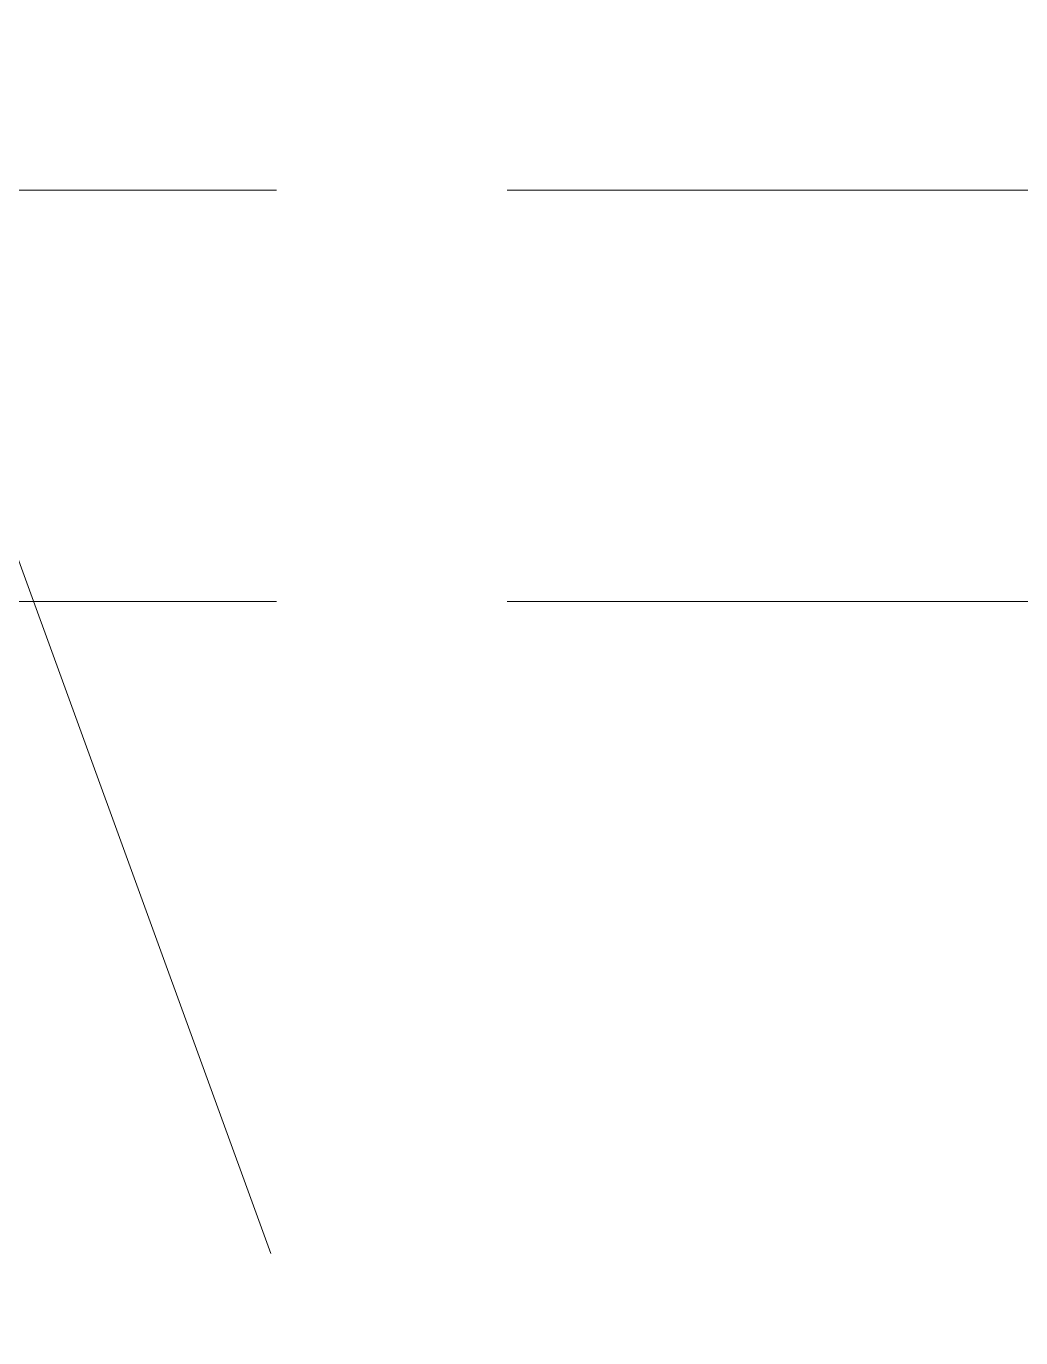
# Model space of a CAD drawing. Header units: millimetres. Extents: x 48966 to 155647, y -43515 to 26217.
# Drawn here: x 130087 to 134198, y 20675 to 26095 of the extents above; entities that cross this region are included whole.
import ezdxf

# ---------------------------------------------------------------- set-up
doc = ezdxf.new("R2010")
doc.units = ezdxf.units.MM
doc.linetypes.add('Осевые', pattern=[6350, 1270, -952.5, 3175, -952.5])
doc.layers.add('Оси-2', color=7, linetype='Осевые', lineweight=9)
doc.layers.add('Стены', color=7, linetype='Continuous', lineweight=9)

msp = doc.modelspace()

# ---------------------------------------------------------------- linework, layer by layer
at = {"layer": 'Оси-2'}
for p, q in [((129251.3, 26095.3), (153940.5, -41737.8)), ((150171.6, 25417.1), (50565.6, 25417.1)), ((150171.6, 23717.1), (50565.6, 23717.1))]:
    msp.add_line(p, q, dxfattribs=at)
at = {"layer": 'Стены'}
for centre, radius, start, end in [((117114.4, 7360.1), 18521.1, 21.1313, 78.16628), ((117115.9, 7332.2), 18340.3, 21.57905, 78.19332), ((117115.9, 7332.2), 17940.3, 21.59656, 78.23409)]:
    msp.add_arc(centre, radius, start, end, dxfattribs=at)

doc.saveas('drawing.dxf')
